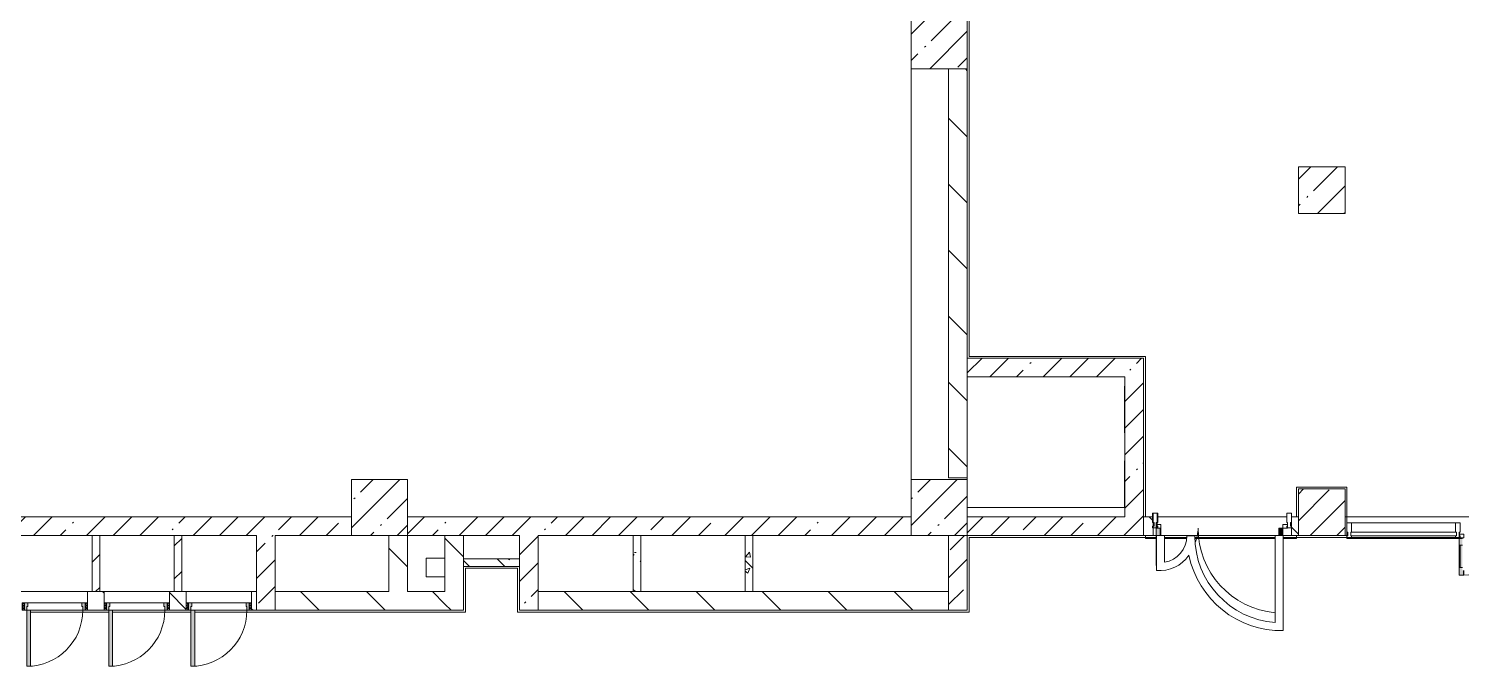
# Model space of a CAD drawing. Header units: millimetres. Extents: x 81682 to 274809, y -8553 to 29000.
# Drawn here: x 204497 to 219855, y 10300 to 17129 of the extents above; entities that cross this region are included whole.
import ezdxf

# ---------------------------------------------------------------- set-up
doc = ezdxf.new("R2010")
doc.units = ezdxf.units.MM
doc.linetypes.add('200_ШТРИХ__ш1_п0_6_', pattern=[800, 500, -300])
for name, color, linetype, lineweight, true_color in [('A-DETL-GENF-3', 7, 'Continuous', 5, 0xaaaaaa), ('A-DETL-GENF-4', 7, 'Continuous', 5, 0xe2e2e2), ('A-DOOR-3', 7, 'Continuous', 5, 0xe2e2e2), ('A-DOOR-4', 7, 'Continuous', 5, 0xaaaaaa), ('A-DOOR-FRAM-2', 7, 'Continuous', 5, 0xe2e2e2), ('A-DOOR-FRAM-4', 7, 'Continuous', 5, 0xaaaaaa), ('A-FLOR-2', 7, 'Continuous', 5, 0xaaaaaa), ('I-WALL-4', 7, 'Continuous', 5, 0x787878)]:
    doc.layers.add(name, color=color, linetype=linetype, lineweight=lineweight, true_color=true_color)
for name, color, linetype, lineweight in [('A-DETL-MBND-1', 7, '200_ШТРИХ__ш1_п0_6_', 9), ('A-GLAZ-CURT-2', 7, 'Continuous', 5), ('A-GLAZ-CWMG-2', 7, 'Continuous', 5), ('A-WALL', 7, 'Continuous', 9), ('I-WALL-2', 7, 'Continuous', 5), ('S-COLS-1', 7, 'Continuous', 5)]:
    doc.layers.add(name, color=color, linetype=linetype, lineweight=lineweight)
pattern_1 = [(135, (147798.7, 0), (-353.5534, -353.5534), [])]
pattern_2 = [(45, (147798.7, 0), (-285.1231, 285.1231), []), (45, (148083.8, 0), (-285.1231, 285.1231), [504.031, -100.806, 16.764, -84.042])]
pattern_3 = [(135, (147798.7, 0), (-377.1708, -377.1708), [533.4, -88.9, 17.78, -88.9]), (135, (147798.7, 376.94), (-377.1708, -377.1708), []), (50, (147798.7, 0), (637.6445, -55.7866), [66.675, -733.425]), (355, (147798.7, 0), (-123.3494, 668.699), [53.34, -586.74]), (100.451, (147851.8, -4.65), (514.299, 612.908), [56.665, -623.315]), (46.184, (147798.7, 177.8), (948.776, -147.15), [100.012, -1100.137]), (96.636, (147877.8, 165.5), (830.909, 865.997), [84.998, -934.973]), (351.184, (147798.7, 177.8), (830.918, 865.988), [80.01, -880.11]), (21, (147887.6, 133.35), (530.6506, -357.9283), [66.675, -733.425]), (326, (147887.6, 133.35), (216.308, 644.6585), [53.34, -586.74]), (71.451, (147931.8, 103.5), (746.9596, 286.7243), [56.665, -623.315]), (37.5, (147798.7, 0), (10.8105, 295.9426), [16.764, -562.864, 16.764, -578.866, -588.962]), (37.5, (147798.7, 0), (10.8105, 295.9426), [-1175.258, 16.764, -572.198]), (7.5, (147798.7, 0), (233.8692, 350.6318), [16.764, -322.834, 16.764, -549.529, -224.472]), (7.5, (147798.7, 0), (233.8692, 350.6318), [-905.891, 16.764, -207.708]), (327.5, (147600.44, 0), (474.5678, -20.0513), [16.764, -205.486, 16.764, -676.656, -920.115]), (327.5, (147600.44, 0), (474.5678, -20.0513), [-915.67, 16.764, -903.351]), (317.5, (147511.54, 0), (518.4522, 88.9934), [16.764, -272.161, 16.764, -443.738, -653.415]), (317.5, (147511.54, 0), (518.4522, 88.9934), [-749.427, 16.764, -636.651])]
pattern_4 = [(45, (147798.7, 0), (-176.7767, 176.7767), [])]

# ---------------------------------------------------------------- blocks, each defined once
blk = doc.blocks.new('BSC_Колонна _Прямоугольная - 600х600-23205240-3_7_3_птичка')
at = {"layer": 'S-COLS-1'}
h = blk.add_hatch(dxfattribs=at)
h.set_pattern_fill('FP_70', color=256, style=0, pattern_type=2)
h.set_pattern_definition([(45, (-66460, -12000), (-285.1231, 285.1231), []), (45, (-66174.88, -12000), (-285.1231, 285.1231), [504.031, -100.806, 16.764, -84.042])])
h.paths.add_polyline_path([(-300, -300), (300, -300), (300, 300), (-300, 300)])
for p, q in [((300, 300), (-300, 300)), ((-300, 300), (-300, -300)), ((300, -300), (300, 300)), ((-300, -300), (300, -300))]:
    blk.add_line(p, q, dxfattribs=at)
blk = doc.blocks.new('BSC_Колонна _Прямоугольная - 600х600-V69-3_7_3_птичка')
at = {"layer": 'S-COLS-1'}
h = blk.add_hatch(dxfattribs=at)
h.set_pattern_fill('FP_74', color=256, style=0, pattern_type=2)
h.set_pattern_definition([(45, (-66460, -17000), (-285.1231, 285.1231), []), (45, (-66174.88, -17000), (-285.1231, 285.1231), [504.031, -100.806, 16.764, -84.042])])
h.paths.add_polyline_path([(-300, -300), (300, -300), (300, 300), (-300, 300)])
for p, q in [((300, 300), (-300, 300)), ((-300, 300), (-300, -300)), ((300, -300), (300, 300)), ((-300, -300), (300, -300))]:
    blk.add_line(p, q, dxfattribs=at)
blk = doc.blocks.new('BSC_Колонна _Прямоугольная - 600х600-V79-3_7_3_птичка')
at = {"layer": 'S-COLS-1'}
h = blk.add_hatch(dxfattribs=at)
h.set_pattern_fill('FP_91', color=256, style=0, pattern_type=2)
h.set_pattern_definition([(45, (-60460, -12000), (-285.1231, 285.1231), []), (45, (-60174.88, -12000), (-285.1231, 285.1231), [504.031, -100.806, 16.764, -84.042])])
h.paths.add_polyline_path([(-300, -300), (300, -300), (300, 300), (-300, 300)])
for p, q in [((300, 300), (-300, 300)), ((-300, 300), (-300, -300)), ((300, -300), (300, 300)), ((-300, -300), (300, -300))]:
    blk.add_line(p, q, dxfattribs=at)
blk = doc.blocks.new('BSC_Колонна _Прямоугольная - 500х500-V104-3_7_3_птичка')
at = {"layer": 'S-COLS-1'}
h = blk.add_hatch(dxfattribs=at)
h.set_pattern_fill('FP_115', color=256, style=0, pattern_type=2)
h.set_pattern_definition([(45, (-70560, -15400), (-285.1231, 285.1231), []), (45, (-70274.88, -15400), (-285.1231, 285.1231), [504.031, -100.806, 16.764, -84.042])])
h.paths.add_polyline_path([(-250, -250), (250, -250), (250, 250), (-250, 250)])
for p, q in [((250, 250), (-250, 250)), ((-250, 250), (-250, -250)), ((250, -250), (250, 250)), ((-250, -250), (250, -250))]:
    blk.add_line(p, q, dxfattribs=at)
blk = doc.blocks.new('110_Дверь_СКБ_1Ст - д-18 700x2100h_Технический шкаф ЭОМ и СС-V156-3_7_3_птичка')
at = {"layer": 'A-DOOR-3'}
h = blk.add_hatch(color=256, dxfattribs=at)
h.paths.add_polyline_path([(312.5, 100), (312.5, 60), (302.5, 60), (302.5, 20), (337.5, 20), (337.5, 100)])
h.paths.add_polyline_path([(-287.5, 100), (-312.5, 100), (-312.5, 20), (-277.5, 20), (-277.5, 60), (-287.5, 60)])
at = {"layer": 'A-DOOR-4'}
h = blk.add_hatch(dxfattribs=at)
h.set_pattern_fill('FP_120', color=256, style=0, pattern_type=2)
h.set_pattern_definition([(135, (1951.41, 164.685), (-14.14214, -14.14214), []), (225, (1951.41, 164.685), (14.14214, -14.14214), [])])
h.paths.add_polyline_path([(362.5, 100), (337.5, 100), (337.5, 20), (362.5, 20)])
at = {"layer": 'A-DOOR-FRAM-2'}
blk.add_hatch(color=256, dxfattribs=at).paths.add_polyline_path([(272.5, 700), (272.5, 100), (312.5, 100), (312.5, 700)])
at = {"layer": 'A-DOOR-FRAM-4'}
h = blk.add_hatch(dxfattribs=at)
h.set_pattern_fill('FP_121', color=256, style=0, pattern_type=2)
h.set_pattern_definition([(45, (-171.384, 164.685), (-14.1421, 14.1421), []), (135, (-171.384, 164.685), (-14.1421, -14.1421), [])])
h.paths.add_polyline_path([(-312.5, 100), (-337.5, 100), (-337.5, 20), (-312.5, 20)])
at = {"layer": 'A-DOOR-4'}
for p, q in [((312.5, 700), (272.5, 700)), ((272.5, 700), (272.5, 100)), ((312.5, 100), (312.5, 700)), ((272.5, 100), (312.5, 100))]:
    blk.add_line(p, q, dxfattribs=at)
blk.add_arc((312.5, 100), 600, 90, 180, dxfattribs=at)
at = {"layer": 'A-DOOR-FRAM-4'}
for p, q in [((-312.5, 100), (-337.5, 100)), ((-337.5, 100), (-337.5, 20)), ((-337.5, 20), (-312.5, 20)), ((-287.5, 100), (-312.5, 100)), ((-312.5, 100), (-312.5, 20)), ((-312.5, 20), (-312.5, 100)), ((-312.5, 20), (-277.5, 20)), ((-287.5, 60), (-287.5, 100)), ((-287.5, 100), (272.5, 100)), ((-277.5, 60), (-287.5, 60)), ((-277.5, 20), (-277.5, 60)), ((302.5, 20), (-277.5, 20)), ((312.5, 60), (302.5, 60)), ((302.5, 60), (302.5, 20)), ((302.5, 20), (337.5, 20)), ((312.5, 100), (312.5, 60)), ((337.5, 100), (312.5, 100)), ((337.5, 20), (337.5, 100)), ((362.5, 100), (337.5, 100)), ((337.5, 100), (337.5, 20)), ((337.5, 20), (362.5, 20)), ((362.5, 20), (362.5, 100))]:
    blk.add_line(p, q, dxfattribs=at)
blk = doc.blocks.new('Прямоугольный импост - Импост структурный с накладкой - 160мм Темный-33326475-3_7_3_птичка')
at = {"layer": 'A-GLAZ-CWMG-2'}
for p, q in [((-50, 40), (-50, 140)), ((-50, 140), (0, 140)), ((-40, 40), (-50, 40)), ((-50, -17), (-50, 0)), ((-50, 0), (-40, 0)), ((-40, 0), (-40, 40)), ((-10, 40), (-10, 0)), ((0, 40), (-10, 40)), ((-10, 0), (0, 0)), ((0, 140), (0, 40)), ((0, 0), (0, -17)), ((0, -17), (-50, -17))]:
    blk.add_line(p, q, dxfattribs=at)
blk = doc.blocks.new('Дверь_Витражная_остекление_ - ВВ-6 остекление-32274838-3_7_3_птичка')
at = {"layer": 'A-DETL-GENF-4'}
for points in [[(705, 420), (701, 420), (701, 100), (660, 100), (660, 20), (705, 20), (705, 386)], [(-655, 100), (-655, 20), (-610, 20), (-610, 100)]]:
    blk.add_hatch(color=256, dxfattribs=at).paths.add_polyline_path(points)
at = {"layer": 'A-DETL-GENF-3'}
for p, q in [((705, 420), (705, 20)), ((705, 20), (705, 420)), ((-655, 100), (-655, 20)), ((-655, 100), (-655, 20)), ((-610, 20), (-655, 20)), ((-655, 20), (-610, 20)), ((-610, 100), (-610, 20)), ((-610, 20), (-610, 100)), ((660, 100), (660, 20)), ((660, 100), (660, 20))]:
    blk.add_line(p, q, dxfattribs=at)
at = {"layer": 'A-DOOR-4'}
for p, q in [((-655, 20), (-705, 20)), ((-705, 20), (-705, -20)), ((-655, 100), (-655, 20)), ((-655, -20), (-655, 20)), ((655, 100), (655, 20)), ((705, 20), (655, 20)), ((655, 20), (655, -20)), ((705, -20), (705, 20)), ((-705, -20), (-655, -20)), ((655, -20), (705, -20))]:
    blk.add_line(p, q, dxfattribs=at)
for centre, radius, start, end in [((-655, 20), 910, 360, 84.7731), ((655, 20), 400, 157.5, 180)]:
    blk.add_arc(centre, radius, start, end, dxfattribs=at)
blk = doc.blocks.new('Прямоугольный импост - Импост структурный с накладкой - 160мм Темный-33326241-3_7_3_птичка')
at = {"layer": 'A-GLAZ-CWMG-2'}
for p, q in [((-25, 40), (-25, 140)), ((-25, 140), (25, 140)), ((-15, 40), (-25, 40)), ((-25, -17), (-25, 0)), ((-25, 0), (-15, 0)), ((-15, 0), (-15, 40)), ((15, 40), (15, 0)), ((25, 40), (15, 40)), ((15, 0), (25, 0)), ((25, 140), (25, 40)), ((25, 0), (25, -17)), ((25, -17), (-25, -17))]:
    blk.add_line(p, q, dxfattribs=at)
blk = doc.blocks.new('Прямоугольный импост - Импост структурный с накладкой - 160мм Темный-33326242-3_7_3_птичка')
at = {"layer": 'A-GLAZ-CWMG-2'}
for p, q in [((0, 140), (-50, 140)), ((-50, 140), (-50, 40)), ((-50, 40), (-40, 40)), ((-40, 0), (-50, 0)), ((-50, 0), (-50, -17)), ((-40, 40), (-40, 0)), ((-10, 0), (-10, 40)), ((-10, 40), (0, 40)), ((0, 0), (-10, 0)), ((0, 40), (0, 140)), ((0, -17), (0, 0)), ((-50, -17), (0, -17))]:
    blk.add_line(p, q, dxfattribs=at)
blk = doc.blocks.new('Прямоугольный импост - Импост структурный с накладкой - 160мм Темный-33326237-3_7_3_птичка')
at = {"layer": 'A-GLAZ-CWMG-2'}
for p, q in [((-50, 40), (-50, 140)), ((-50, 140), (0, 140)), ((-40, 40), (-50, 40)), ((-50, -17), (-50, 0)), ((-50, 0), (-40, 0)), ((-40, 0), (-40, 40)), ((-10, 40), (-10, 0)), ((0, 40), (-10, 40)), ((-10, 0), (0, 0)), ((0, 140), (0, 40)), ((0, 0), (0, -17)), ((0, -17), (-50, -17))]:
    blk.add_line(p, q, dxfattribs=at)
blk = doc.blocks.new('Дверь_Витражная_остекление_ - В-18-32468702-3_7_3_птичка')
at = {"layer": 'A-DETL-GENF-4'}
blk.add_hatch(color=256, dxfattribs=at).paths.add_polyline_path([(690, 420), (678, 420), (678, 370), (690, 370), (690, 20), (723, 20), (723, 420)])
at = {"layer": 'A-DETL-GENF-3'}
for p, q in [((-673, 965), (-673, 20)), ((-673, 965), (-673, 20)), ((723, 420), (678, 420)), ((678, 420), (678, 370)), ((723, 420), (678, 420)), ((678, 420), (678, 370)), ((723, 340), (690, 340)), ((713, 340), (713, 100)), ((723, 420), (723, 20)), ((723, 20), (723, 420)), ((723, 100), (690, 100))]:
    blk.add_line(p, q, dxfattribs=at)
at = {"layer": 'A-DOOR-4'}
for p, q in [((-673, 965), (-673, 20)), ((673, 420), (673, 370)), ((-673, 20), (-723, 20)), ((-723, 20), (-723, -20)), ((-673, -20), (-673, 20)), ((723, 20), (673, 20)), ((673, 20), (673, -20)), ((723, -20), (723, 20)), ((-723, -20), (-673, -20)), ((673, -20), (723, -20))]:
    blk.add_line(p, q, dxfattribs=at)
for centre, radius, start, end in [((-673, 20), 945, 15.8542, 26.1731), ((673, 20), 400, 90, 148.5381), ((-673, 20), 945, 360, 14.4313), ((673, 20), 400, 177.0378, 180)]:
    blk.add_arc(centre, radius, start, end, dxfattribs=at)
blk = doc.blocks.new('Системная панель - Стекло - 40мм-V219-3_7_3_птичка')
at = {"layer": 'A-GLAZ-CURT-2'}
for p, q in [((567, 0), (-567, 0)), ((-567, 0), (-567, -40)), ((567, -40), (567, 0)), ((-567, -40), (567, -40))]:
    blk.add_line(p, q, dxfattribs=at)
blk = doc.blocks.new('Прямоугольный импост - Импост структурный с накладкой - 160мм Темный-33326239-3_7_3_птичка')
at = {"layer": 'A-GLAZ-CWMG-2'}
for p, q in [((-25, 40), (-25, 140)), ((-25, 140), (25, 140)), ((-15, 40), (-25, 40)), ((-25, -17), (-25, 0)), ((-25, 0), (-15, 0)), ((-15, 0), (-15, 40)), ((15, 40), (15, 0)), ((25, 40), (15, 40)), ((15, 0), (25, 0)), ((25, 140), (25, 40)), ((25, 0), (25, -17)), ((25, -17), (-25, -17))]:
    blk.add_line(p, q, dxfattribs=at)
blk = doc.blocks.new('Прямоугольный импост - Импост структурный с накладкой - 160мм Темный-32468813-3_7_3_птичка')
at = {"layer": 'A-GLAZ-CWMG-2'}
for p, q in [((70880, 11837), (71994, 11837)), ((70880, 11680), (71994, 11680))]:
    blk.add_line(p, q, dxfattribs=at)

msp = doc.modelspace()

# ---------------------------------------------------------------- hatches: boundary and pattern name
at = {"layer": 'I-WALL-2'}
h = msp.add_hatch(dxfattribs=at)
h.set_pattern_fill('FP_78', color=256, style=0, pattern_type=2)
h.set_pattern_definition(pattern_1)
h.paths.add_polyline_path([(214358.7, 12320), (214558.7, 12320), (214558.7, 16700), (214358.7, 16700), (214358.7, 13534.8)])
h.paths.add_polyline_path([(214358.7, 17300), (214558.7, 17300), (214558.7, 26500), (214358.7, 26500), (214358.7, 20476.2)])
h = msp.add_hatch(dxfattribs=at)
h.set_pattern_fill('FP_75', color=256, style=0, pattern_type=2)
h.set_pattern_definition(pattern_2)
h.paths.add_polyline_path([(215854, 13400), (216248.7, 13400), (216248.7, 13600), (214558.7, 13600), (214558.7, 13400)])
h = msp.add_hatch(dxfattribs=at)
h.set_pattern_fill('FP_75', color=256, style=0, pattern_type=2)
h.set_pattern_definition(pattern_2)
h.paths.add_polyline_path([(216320.1, 11700), (216448.7, 11700), (216448.7, 13600), (216248.7, 13600), (216248.7, 11700)])
h = msp.add_hatch(dxfattribs=at)
h.set_pattern_fill('FP_75', color=256, style=0, pattern_type=2)
h.set_pattern_definition(pattern_2)
h.paths.add_polyline_path([(209758.7, 11700), (213958.7, 11700), (213958.7, 11900), (208558.7, 11900), (208558.7, 11700), (209158.7, 11700)])
h.paths.add_polyline_path([(207138.7, 11700), (207958.7, 11700), (207958.7, 11900), (202558.7, 11900), (202558.7, 11700), (206938.7, 11700)])
h = msp.add_hatch(dxfattribs=at)
h.set_pattern_fill('FP_75', color=256, style=0, pattern_type=2)
h.set_pattern_definition(pattern_2)
h.paths.add_polyline_path([(216248.7, 11700), (216248.7, 11900), (214558.7, 11900), (214558.7, 11700), (215854, 11700)])
h = msp.add_hatch(dxfattribs=at)
h.set_pattern_fill('FP_78', color=256, style=0, pattern_type=2)
h.set_pattern_definition(pattern_1)
h.paths.add_polyline_path([(216448.7, 11700), (216552.7, 11700), (216552.7, 11900), (216448.7, 11900), (216448.7, 11799.5)])
h.paths.add_polyline_path([(218032.7, 11700), (218108.7, 11700), (218108.7, 11900), (218032.7, 11900), (218032.7, 11799.5)])
h.paths.add_polyline_path([(218628.7, 11700), (218628.7, 11900), (218608.7, 11900), (218608.7, 11700)])
h.paths.add_polyline_path([(221338.7, 11700), (221338.7, 11900), (221318.7, 11900), (221318.7, 11700)])
h = msp.add_hatch(dxfattribs=at)
h.set_pattern_fill('FP_80', color=256, style=0, pattern_type=2)
h.set_pattern_definition(pattern_4)
h.paths.add_polyline_path([(205257.9, 11100), (205257.9, 11700), (205177.9, 11700), (205177.9, 11100)])
h = msp.add_hatch(dxfattribs=at)
h.set_pattern_fill('FP_80', color=256, style=0, pattern_type=2)
h.set_pattern_definition(pattern_4)
h.paths.add_polyline_path([(206057.9, 11100), (206137.9, 11100), (206137.9, 11700), (206057.9, 11700), (206057.9, 11221)])
h = msp.add_hatch(dxfattribs=at)
h.set_pattern_fill('FP_75', color=256, style=0, pattern_type=2)
h.set_pattern_definition(pattern_2)
h.paths.add_polyline_path([(206938.7, 10900), (207138.7, 10900), (207138.7, 11700), (206938.7, 11700), (206938.7, 11100)])
h = msp.add_hatch(dxfattribs=at)
h.set_pattern_fill('FP_78', color=256, style=0, pattern_type=2)
h.set_pattern_definition(pattern_1)
h.paths.add_polyline_path([(208558.7, 11100), (208558.7, 11700), (208358.7, 11700), (208358.7, 11100), (208396.4, 11100)])
h = msp.add_hatch(dxfattribs=at)
h.set_pattern_fill('FP_78', color=256, style=0, pattern_type=2)
h.set_pattern_definition(pattern_1)
h.paths.add_polyline_path([(208958.7, 10900), (209158.7, 10900), (209158.7, 11700), (208958.7, 11700), (208958.7, 11100)])
h = msp.add_hatch(dxfattribs=at)
h.set_pattern_fill('FP_75', color=256, style=0, pattern_type=2)
h.set_pattern_definition(pattern_2)
h.paths.add_polyline_path([(209958.7, 10900), (209958.7, 11700), (209758.7, 11700), (209758.7, 10900)])
h = msp.add_hatch(dxfattribs=at)
h.set_pattern_fill('FP_75', color=256, style=0, pattern_type=2)
h.set_pattern_definition(pattern_2)
h.paths.add_polyline_path([(214558.7, 10900), (214558.7, 11700), (214358.7, 11700), (214358.7, 10900)])
h = msp.add_hatch(dxfattribs=at)
h.set_pattern_fill('FP_78', color=256, style=0, pattern_type=2)
h.set_pattern_definition(pattern_1)
h.paths.add_polyline_path([(208958.7, 10900), (208958.7, 11100), (207138.7, 11100), (207138.7, 10900), (208396.4, 10900)])
h.paths.add_polyline_path([(205133.7, 10900), (205306.5, 10900), (205306.5, 11100), (205126.5, 11100), (205126.5, 10900)])
h.paths.add_polyline_path([(206006.5, 10900), (206186.5, 10900), (206186.5, 11100), (206006.5, 11100), (206006.5, 10980)])
h.paths.add_polyline_path([(206938.7, 10900), (206938.7, 11100), (206886.5, 11100), (206886.5, 10900)])
h.paths.add_polyline_path([(204426.5, 10900), (204426.5, 11100), (204246.5, 11100), (204246.5, 10900)])
h.paths.add_polyline_path([(202803.2, 10900), (203298.7, 10900), (203298.7, 11100), (199708.7, 11100), (199708.7, 10900), (200938.8, 10900)])
h.paths.add_polyline_path([(203498.7, 10900), (203546.5, 10900), (203546.5, 11100), (203498.7, 11100), (203498.7, 10980)])
h.paths.add_polyline_path([(197210, 10900), (199508.7, 10900), (199508.7, 11100), (192558.7, 11100), (192558.7, 10900), (193481.1, 10900)])
h = msp.add_hatch(dxfattribs=at)
h.set_pattern_fill('FP_78', color=256, style=0, pattern_type=2)
h.set_pattern_definition(pattern_1)
h.paths.add_polyline_path([(209958.7, 10900), (210558.7, 10900), (210558.7, 11100), (209958.7, 11100)])
h = msp.add_hatch(dxfattribs=at)
h.set_pattern_fill('FP_78', color=256, style=0, pattern_type=2)
h.set_pattern_definition(pattern_1)
h.paths.add_polyline_path([(214358.7, 10900), (214358.7, 11100), (210558.7, 11100), (210558.7, 10900), (212125.2, 10900)])
at = {"layer": 'I-WALL-4'}
h = msp.add_hatch(dxfattribs=at)
h.set_pattern_fill('FP_84', color=256, style=0, pattern_type=2)
h.set_pattern_definition(pattern_3)
h.paths.add_polyline_path([(211058.7, 11100), (211058.7, 11700), (210978.7, 11700), (210978.7, 11100)])
h = msp.add_hatch(dxfattribs=at)
h.set_pattern_fill('FP_84', color=256, style=0, pattern_type=2)
h.set_pattern_definition(pattern_3)
h.paths.add_polyline_path([(212258.7, 11100), (212258.7, 11700), (212178.7, 11700), (212178.7, 11100)])
h = msp.add_hatch(dxfattribs=at)
h.set_pattern_fill('FP_84', color=256, style=0, pattern_type=2)
h.set_pattern_definition(pattern_3)
h.paths.add_polyline_path([(209758.7, 11370), (209758.7, 11450), (209158.7, 11450), (209158.7, 11370)])
at = {"layer": 'S-COLS-1'}
h = msp.add_hatch(dxfattribs=at)
h.set_pattern_fill('FP_75', color=256, style=0, pattern_type=2)
h.set_pattern_definition(pattern_2)
h.paths.add_polyline_path([(218608.7, 11700), (218608.7, 12200), (218108.7, 12200), (218108.7, 11700)])

# ---------------------------------------------------------------- linework, layer by layer
at = {"layer": 'A-DETL-MBND-1'}
msp.add_line((216243.7, 12000), (216243.7, 13400), dxfattribs=at)
at = {"layer": 'A-FLOR-2'}
for p, q in [((214578.7, 26880), (214578.7, 13620)), ((213958.7, 16700), (213958.7, 12300)), ((214578.7, 13620), (216468.7, 13620)), ((216468.7, 13620), (216468.7, 11900)), ((214558.7, 12300), (214558.7, 12320)), ((218088.7, 11900), (218088.7, 12220)), ((218088.7, 12220), (218628.7, 12220)), ((218628.7, 12220), (218628.7, 11900)), ((216248.7, 12000), (214558.7, 12000)), ((216586.7, 11680), (214578.7, 11680)), ((214578.7, 11680), (214578.7, 10880)), ((216468.7, 11700), (216468.7, 11669)), ((216671.4, 11700), (216586.7, 11700)), ((216586.7, 11700), (216586.7, 11327.5)), ((216671.4, 11413.8), (216671.4, 11700)), ((216910.9, 11680), (216671.4, 11680)), ((216997.4, 11697.2), (216912.7, 11697.2)), ((217861, 11680), (216998.3, 11680)), ((217945.7, 11700), (217861, 11700)), ((217861, 11700), (217861, 10768.9)), ((217945.7, 10681.9), (217945.7, 11700)), ((218628.7, 11680), (217945.7, 11680)), ((218088.7, 11669), (218088.7, 11700)), ((218628.7, 11680), (218628.7, 11669)), ((216468.7, 11669), (216586.7, 11669)), ((216671.4, 11669), (216909.8, 11669)), ((216999, 11669), (217861, 11669)), ((217945.7, 11669), (218088.7, 11669)), ((218628.7, 11669), (219866.7, 11669)), ((208758.7, 11457), (208958.7, 11457)), ((208758.7, 11257), (208758.7, 11457)), ((208958.7, 11257), (208758.7, 11257)), ((209737.7, 11350), (209178.7, 11350)), ((209178.7, 11350), (209178.7, 10880)), ((209737.7, 10880), (209737.7, 11350)), ((205356.5, 10880), (204516.5, 10880)), ((206236.5, 10880), (205396.5, 10880)), ((209178.7, 10880), (206276.5, 10880)), ((214578.7, 10880), (209737.7, 10880))]:
    msp.add_line(p, q, dxfattribs=at)
for centre, radius, start, end in [((216625.6, 11697.2), 287, 279.17366, 0), ((217928.1, 11697.2), 930.7, 180, 265.86869), ((216625.6, 11697.2), 371.7, 263.98747, 326.07537), ((217928.1, 11697.2), 1015.4, 191.7891, 270.99569)]:
    msp.add_arc(centre, radius, start, end, dxfattribs=at)
at = {"layer": 'A-WALL'}
for p, q in [((216448.7, 11900), (216448.7, 11700)), ((205257.9, 11700), (205177.9, 11700)), ((206137.9, 11700), (206057.9, 11700)), ((209158.7, 11700), (208958.7, 11700)), ((211058.7, 11700), (210978.7, 11700)), ((212258.7, 11700), (212178.7, 11700)), ((209158.7, 11450), (209158.7, 11370)), ((209758.7, 11370), (209758.7, 11450)), ((205177.9, 11100), (205257.9, 11100)), ((206057.9, 11100), (206137.9, 11100)), ((206938.7, 10900), (206938.7, 11100)), ((207138.7, 10900), (207138.7, 11100)), ((209958.7, 10900), (209958.7, 11100)), ((210978.7, 11100), (211058.7, 11100)), ((212178.7, 11100), (212258.7, 11100)), ((214358.7, 11100), (214358.7, 10900))]:
    msp.add_line(p, q, dxfattribs=at)
at = {"layer": 'I-WALL-2'}
for p, q in [((214358.7, 16700), (214358.7, 12320)), ((214558.7, 12320), (214558.7, 16700)), ((216448.7, 13600), (214558.7, 13600)), ((216448.7, 11900), (216448.7, 13600)), ((214558.7, 13400), (216248.7, 13400)), ((216248.7, 13400), (216248.7, 11900)), ((214358.7, 12320), (214558.7, 12320)), ((207958.7, 11900), (202558.7, 11900)), ((213958.7, 11900), (208558.7, 11900)), ((216248.7, 11900), (214558.7, 11900)), ((216552.7, 11900), (216448.7, 11900)), ((216552.7, 11700), (216552.7, 11900)), ((216602.7, 11900), (217982.7, 11900)), ((218108.7, 11900), (218032.7, 11900)), ((218032.7, 11900), (218032.7, 11700)), ((218108.7, 11700), (218108.7, 11900)), ((218608.7, 11900), (218608.7, 11700)), ((218608.7, 11900), (221338.7, 11900)), ((218628.7, 11700), (218628.7, 11900)), ((204377.9, 11700), (205177.9, 11700)), ((205177.9, 11700), (205177.9, 11100)), ((205257.9, 11100), (205257.9, 11700)), ((205257.9, 11700), (206057.9, 11700)), ((206057.9, 11700), (206057.9, 11100)), ((206137.9, 11100), (206137.9, 11700)), ((206137.9, 11700), (206938.7, 11700)), ((206938.7, 11700), (206938.7, 11100)), ((207138.7, 11100), (207138.7, 11700)), ((207138.7, 11700), (207958.7, 11700)), ((208358.7, 11700), (208358.7, 11100)), ((208558.7, 11100), (208558.7, 11700)), ((208558.7, 11700), (208958.7, 11700)), ((208958.7, 11700), (208958.7, 11100)), ((209158.7, 11450), (209158.7, 11700)), ((209158.7, 11700), (209758.7, 11700)), ((209758.7, 11700), (209758.7, 11450)), ((209958.7, 11100), (209958.7, 11700)), ((209958.7, 11700), (210978.7, 11700)), ((210978.7, 11700), (210978.7, 11100)), ((211058.7, 11700), (212178.7, 11700)), ((211058.7, 11100), (211058.7, 11700)), ((212178.7, 11700), (212178.7, 11100)), ((212258.7, 11700), (213958.7, 11700)), ((212258.7, 11100), (212258.7, 11700)), ((214358.7, 11700), (214358.7, 11100)), ((214558.7, 10900), (214558.7, 11700)), ((214558.7, 11700), (216448.7, 11700)), ((216448.7, 11700), (216586.7, 11700)), ((217861, 11700), (216671.4, 11700)), ((218108.7, 11700), (217945.7, 11700)), ((218608.7, 11700), (218638.7, 11700)), ((209758.7, 11450), (209158.7, 11450)), ((209158.7, 11370), (209758.7, 11370)), ((209158.7, 10900), (209158.7, 11370)), ((209758.7, 11370), (209758.7, 10900)), ((204377.9, 11100), (205177.9, 11100)), ((205126.5, 11100), (205126.5, 10980)), ((205257.9, 11100), (206057.9, 11100)), ((205306.5, 10980), (205306.5, 11100)), ((206006.5, 11100), (206006.5, 10980)), ((206137.9, 11100), (206938.7, 11100)), ((206186.5, 10980), (206186.5, 11100)), ((206886.5, 11100), (206886.5, 10980)), ((208358.7, 11100), (207138.7, 11100)), ((208958.7, 11100), (208558.7, 11100)), ((210978.7, 11100), (209958.7, 11100)), ((212178.7, 11100), (211058.7, 11100)), ((214358.7, 11100), (212258.7, 11100)), ((205126.5, 10900), (205306.5, 10900)), ((206006.5, 10900), (206186.5, 10900)), ((206886.5, 10900), (209158.7, 10900)), ((209758.7, 10900), (214558.7, 10900))]:
    msp.add_line(p, q, dxfattribs=at)
at = {"layer": 'S-COLS-1'}
for p, q in [((218608.7, 12200), (218108.7, 12200)), ((218108.7, 12200), (218108.7, 11900)), ((218608.7, 11900), (218608.7, 12200)), ((218108.7, 11900), (218108.7, 11700)), ((218608.7, 11700), (218608.7, 11900)), ((218108.7, 11700), (218608.7, 11700))]:
    msp.add_line(p, q, dxfattribs=at)

# ---------------------------------------------------------------- block references
at = {"layer": 'A-DOOR-4', "rotation": 180}
for name, p in [('Дверь_Витражная_остекление_ - ВВ-6 остекление-32274838-3_7_3_птичка', (217287.7, 11800)), ('Дверь_Витражная_остекление_ - В-18-32468702-3_7_3_птичка', (220556.2, 11697)), ('110_Дверь_СКБ_1Ст - д-18 700x2100h_Технический шкаф ЭОМ и СС-V156-3_7_3_птичка', (204789, 11000)), ('110_Дверь_СКБ_1Ст - д-18 700x2100h_Технический шкаф ЭОМ и СС-V156-3_7_3_птичка', (205669, 11000)), ('110_Дверь_СКБ_1Ст - д-18 700x2100h_Технический шкаф ЭОМ и СС-V156-3_7_3_птичка', (206549, 11000))]:
    msp.add_blockref(name, p, dxfattribs=at)
at = {"layer": 'A-GLAZ-CURT-2', "rotation": 180}
msp.add_blockref('Системная панель - Стекло - 40мм-V219-3_7_3_птичка', (219235.7, 11697), dxfattribs=at)
at = {"layer": 'A-GLAZ-CWMG-2', "extrusion": (0, 0, -1)}
for name, p in [('Прямоугольный импост - Импост структурный с накладкой - 160мм Темный-33326241-3_7_3_птичка', (-216567.7, 11800)), ('Прямоугольный импост - Импост структурный с накладкой - 160мм Темный-33326475-3_7_3_птичка', (-216552.7, 11800)), ('Прямоугольный импост - Импост структурный с накладкой - 160мм Темный-33326237-3_7_3_птичка', (-218628.7, 11697)), ('Прямоугольный импост - Импост структурный с накладкой - 160мм Темный-33326239-3_7_3_птичка', (-219817.7, 11697)), ('Прямоугольный импост - Импост структурный с накладкой - 160мм Темный-33326241-3_7_3_птичка', (-219818.7, 11697))]:
    msp.add_blockref(name, p, dxfattribs=at)
at = {"layer": 'A-GLAZ-CWMG-2'}
for name, p in [('Прямоугольный импост - Импост структурный с накладкой - 160мм Темный-33326242-3_7_3_птичка', (218032.7, 11800)), ('Прямоугольный импост - Импост структурный с накладкой - 160мм Темный-32468813-3_7_3_птичка', (147798.7, 0))]:
    msp.add_blockref(name, p, dxfattribs=at)
at = {"layer": 'S-COLS-1'}
for name, p in [('BSC_Колонна _Прямоугольная - 600х600-V69-3_7_3_птичка', (214258.7, 17000)), ('BSC_Колонна _Прямоугольная - 500х500-V104-3_7_3_птичка', (218358.7, 15400)), ('BSC_Колонна _Прямоугольная - 600х600-V79-3_7_3_птичка', (208258.7, 12000)), ('BSC_Колонна _Прямоугольная - 600х600-23205240-3_7_3_птичка', (214258.7, 12000))]:
    msp.add_blockref(name, p, dxfattribs=at)

doc.saveas('drawing.dxf')
